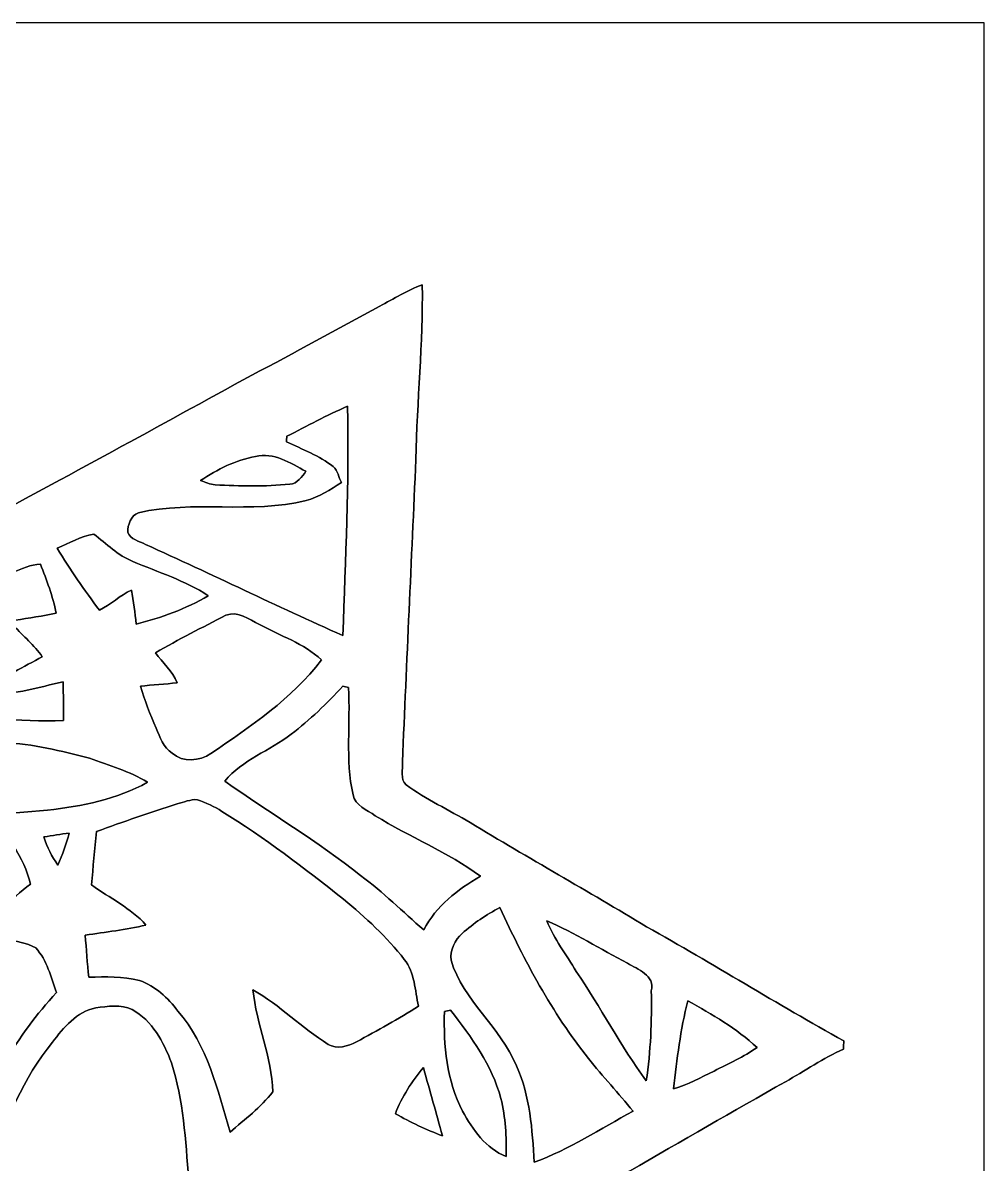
# Model space of a CAD drawing. Header units: centimetres. Extents: x -16.8 to 16.8, y -16.7 to 16.7.
# Drawn here: x 1.07 to 16.77, y -1.96 to 16.67 of the extents above; entities that cross this region are included whole.
import ezdxf

# ---------------------------------------------------------------- set-up
doc = ezdxf.new("R2010")
doc.units = ezdxf.units.CM
doc.header["$MEASUREMENT"] = 0
doc.layers.add('Layer 1', color=7, linetype='Continuous')

msp = doc.modelspace()

# ---------------------------------------------------------------- linework, layer by layer
at = {"layer": 'Layer 1', "color": 7}
for points, knots in [([(-16.77458, 16.66875), (-16.77458, 16.66875), (16.77458, 16.66875), (16.77458, 16.66875), (16.77458, 16.66875), (16.77458, 16.66875), (16.77458, -16.66875), (16.77458, -16.66875), (16.77458, -16.66875), (16.77458, -16.66875), (-16.77458, -16.66875), (-16.77458, -16.66875), (-16.77458, -16.66875), (-16.77458, -16.66875), (-16.77458, 16.66875), (-16.77458, 16.66875), (-16.77458, 16.66875), (-16.77458, 16.66875), (-16.77458, 16.66875), (-16.77458, 16.66875)], [0, 0, 0, 0, 0.16666667, 0.16666667, 0.16666667, 0.16666667, 0.33333333, 0.33333333, 0.33333333, 0.33333333, 0.5, 0.5, 0.5, 0.5, 0.66666667, 0.66666667, 0.66666667, 0.66666667, 1, 1, 1, 1]), ([(-5.80355, 12.84111), (-6.06354, 10.30358), (-6.23358, 7.75723), (-6.45971, 5.21653), (-6.45971, 5.21653), (-6.49781, 5.15938), (-6.5659, 5.13609), (-6.62517, 5.10893), (-6.62517, 5.10893), (-8.16151, 4.5085), (-9.67317, 3.8481), (-11.20316, 3.23286), (-11.20316, 3.23286), (-12.20999, 2.78518), (-13.22105, 2.34703), (-14.22929, 1.90183), (-14.22929, 1.90183), (-13.85394, 1.57409), (-13.4306, 1.30739), (-13.02879, 1.01388), (-13.02879, 1.01388), (-11.28818, -0.24836), (-9.53029, -1.48661), (-7.78193, -2.73897), (-7.78193, -2.73897), (-7.64399, -2.84621), (-7.50817, -2.95698), (-7.38399, -3.08116), (-7.38399, -3.08116), (-7.30709, -3.1817), (-7.35083, -3.3207), (-7.34977, -3.43923), (-7.34977, -3.43923), (-7.48312, -4.72652), (-7.60871, -6.01486), (-7.7283, -7.30391), (-7.7283, -7.30391), (-7.90011, -9.24877), (-8.11706, -11.18976), (-8.26453, -13.13674), (-8.26453, -13.13674), (-7.35612, -12.69859), (-6.50381, -12.15496), (-5.62293, -11.66495), (-5.62293, -11.66495), (-4.68101, -11.11179), (-3.72322, -10.58616), (-2.788, -10.02171), (-2.788, -10.02171), (-1.84538, -9.519), (-0.94262, -8.94644), (-0.0127, -8.42116), (-0.0127, -8.42116), (0.09419, -8.37424), (0.2219, -8.27052), (0.34431, -8.33367), (0.34431, -8.33367), (0.62971, -8.49947), (0.88406, -8.71185), (1.15464, -8.89988), (1.15464, -8.89988), (3.41312, -10.5096), (5.66808, -12.12462), (7.92762, -13.73293), (7.92762, -13.73293), (8.10472, -13.86699), (8.28746, -13.9954), (8.49136, -14.08712), (8.49136, -14.08712), (8.22607, -10.72938), (7.90751, -7.37482), (7.6387, -4.01743), (7.6387, -4.01743), (7.90293, -3.85092), (8.17033, -3.689), (8.44515, -3.54013), (8.44515, -3.54013), (10.1413, -2.56822), (11.82687, -1.57868), (13.52867, -0.61701), (13.52867, -0.61701), (13.84582, -0.43991), (14.14568, -0.22966), (14.47906, -0.0822), (14.47906, -0.0822), (14.47906, -0.03739), (14.47976, 0.0067), (14.48082, 0.0508), (14.48082, 0.0508), (13.39638, 0.65158), (12.34369, 1.30775), (11.26208, 1.91347), (11.26208, 1.91347), (10.3064, 2.48955), (9.33379, 3.03742), (8.37812, 3.61386), (8.37812, 3.61386), (8.03063, 3.82058), (7.66233, 3.9945), (7.3339, 4.23086), (7.3339, 4.23086), (7.23018, 4.32012), (7.28839, 4.49016), (7.27357, 4.60199), (7.27357, 4.60199), (7.34201, 6.24911), (7.42244, 7.89517), (7.49335, 9.54229), (7.49335, 9.54229), (7.51099, 10.49302), (7.614, 11.44164), (7.59777, 12.39308), (7.59777, 12.39308), (7.35295, 12.30383), (7.13281, 12.16272), (6.90245, 12.04348), (6.90245, 12.04348), (6.2043, 11.67306), (5.51956, 11.27725), (4.81506, 10.91953), (4.81506, 10.91953), (3.30059, 10.08521), (1.78364, 9.25689), (0.25859, 8.44232), (0.25859, 8.44232), (-1.36843, 9.58391), (-2.95134, 10.78653), (-4.5653, 11.94647), (-4.5653, 11.94647), (-4.97946, 12.24245), (-5.37245, 12.56947), (-5.80355, 12.84111)], [0, 0, 0, 0, 0.02941176, 0.02941176, 0.02941176, 0.02941176, 0.05882353, 0.05882353, 0.05882353, 0.05882353, 0.08823529, 0.08823529, 0.08823529, 0.08823529, 0.11764706, 0.11764706, 0.11764706, 0.11764706, 0.14705882, 0.14705882, 0.14705882, 0.14705882, 0.17647059, 0.17647059, 0.17647059, 0.17647059, 0.20588235, 0.20588235, 0.20588235, 0.20588235, 0.23529412, 0.23529412, 0.23529412, 0.23529412, 0.26470588, 0.26470588, 0.26470588, 0.26470588, 0.29411765, 0.29411765, 0.29411765, 0.29411765, 0.32352941, 0.32352941, 0.32352941, 0.32352941, 0.35294118, 0.35294118, 0.35294118, 0.35294118, 0.38235294, 0.38235294, 0.38235294, 0.38235294, 0.41176471, 0.41176471, 0.41176471, 0.41176471, 0.44117647, 0.44117647, 0.44117647, 0.44117647, 0.47058824, 0.47058824, 0.47058824, 0.47058824, 0.5, 0.5, 0.5, 0.5, 0.52941176, 0.52941176, 0.52941176, 0.52941176, 0.55882353, 0.55882353, 0.55882353, 0.55882353, 0.58823529, 0.58823529, 0.58823529, 0.58823529, 0.61764706, 0.61764706, 0.61764706, 0.61764706, 0.64705882, 0.64705882, 0.64705882, 0.64705882, 0.67647059, 0.67647059, 0.67647059, 0.67647059, 0.70588235, 0.70588235, 0.70588235, 0.70588235, 0.73529412, 0.73529412, 0.73529412, 0.73529412, 0.76470588, 0.76470588, 0.76470588, 0.76470588, 0.79411765, 0.79411765, 0.79411765, 0.79411765, 0.82352941, 0.82352941, 0.82352941, 0.82352941, 0.85294118, 0.85294118, 0.85294118, 0.85294118, 0.88235294, 0.88235294, 0.88235294, 0.88235294, 0.91176471, 0.91176471, 0.91176471, 0.91176471, 0.94117647, 0.94117647, 0.94117647, 0.94117647, 1, 1, 1, 1]), ([(5.38621, 9.92011), (5.71606, 10.08451), (6.03744, 10.26654), (6.37787, 10.40871), (6.37787, 10.40871), (6.40362, 9.16164), (6.34153, 7.91386), (6.30308, 6.6675), (6.30308, 6.6675), (5.2197, 7.14375), (4.15925, 7.67009), (3.07869, 8.15269), (3.07869, 8.15269), (2.97921, 8.20914), (2.83316, 8.23136), (2.788, 8.34919), (2.788, 8.34919), (2.78624, 8.47372), (2.8381, 8.62295), (2.96263, 8.67234), (2.96263, 8.67234), (3.86151, 8.88012), (4.80272, 8.6487), (5.70018, 8.87271), (5.70018, 8.87271), (5.91291, 8.92387), (6.09459, 9.05369), (6.27944, 9.16411), (6.27944, 9.16411), (6.22582, 9.24525), (6.22441, 9.3599), (6.14468, 9.42375), (6.14468, 9.42375), (5.91573, 9.60367), (5.64127, 9.70774), (5.38021, 9.82909), (5.38021, 9.82909), (5.38162, 9.85202), (5.3848, 9.89753), (5.38621, 9.92011)], [0, 0, 0, 0, 0.09090909, 0.09090909, 0.09090909, 0.09090909, 0.18181818, 0.18181818, 0.18181818, 0.18181818, 0.27272727, 0.27272727, 0.27272727, 0.27272727, 0.36363636, 0.36363636, 0.36363636, 0.36363636, 0.45454545, 0.45454545, 0.45454545, 0.45454545, 0.54545455, 0.54545455, 0.54545455, 0.54545455, 0.63636364, 0.63636364, 0.63636364, 0.63636364, 0.72727273, 0.72727273, 0.72727273, 0.72727273, 0.81818182, 0.81818182, 0.81818182, 0.81818182, 1, 1, 1, 1]), ([(4.87292, 9.58956), (5.17031, 9.66682), (5.44442, 9.4809), (5.69771, 9.34861), (5.69771, 9.34861), (5.62998, 9.25971), (5.56013, 9.14753), (5.43701, 9.13694), (5.43701, 9.13694), (5.03096, 9.09849), (4.62174, 9.10519), (4.21534, 9.12777), (4.21534, 9.12777), (4.13173, 9.13447), (4.05447, 9.1694), (3.97792, 9.20044), (3.97792, 9.20044), (4.25203, 9.37648), (4.54766, 9.53452), (4.87292, 9.58956)], [0, 0, 0, 0, 0.16666667, 0.16666667, 0.16666667, 0.16666667, 0.33333333, 0.33333333, 0.33333333, 0.33333333, 0.5, 0.5, 0.5, 0.5, 0.66666667, 0.66666667, 0.66666667, 0.66666667, 1, 1, 1, 1]), ([(1.63548, 8.09378), (1.83339, 8.17104), (2.02036, 8.28922), (2.23308, 8.32097), (2.23308, 8.32097), (2.44193, 8.16927), (2.62572, 7.97207), (2.87161, 7.87788), (2.87161, 7.87788), (3.28507, 7.69761), (3.72357, 7.56885), (4.10245, 7.31626), (4.10245, 7.31626), (3.73803, 7.10001), (3.33375, 6.96031), (2.92559, 6.8513), (2.92559, 6.8513), (2.90654, 7.03862), (2.88043, 7.22489), (2.85009, 7.4101), (2.85009, 7.4101), (2.66206, 7.3212), (2.50966, 7.17479), (2.32551, 7.07919), (2.32551, 7.07919), (2.08245, 7.40869), (1.84714, 7.74347), (1.63548, 8.09378)], [0, 0, 0, 0, 0.125, 0.125, 0.125, 0.125, 0.25, 0.25, 0.25, 0.25, 0.375, 0.375, 0.375, 0.375, 0.5, 0.5, 0.5, 0.5, 0.625, 0.625, 0.625, 0.625, 0.75, 0.75, 0.75, 0.75, 1, 1, 1, 1]), ([(-0.11324, 7.90787), (0.07514, 7.8292), (0.24306, 7.70572), (0.43709, 7.6394), (0.43709, 7.6394), (0.76412, 7.55297), (1.04211, 7.81685), (1.36278, 7.83484), (1.36278, 7.83484), (1.46156, 7.57167), (1.56492, 7.30779), (1.62137, 7.03121), (1.62137, 7.03121), (1.40018, 6.98571), (1.17581, 6.95748), (0.95391, 6.91621), (0.95391, 6.91621), (0.94686, 6.89328), (0.93345, 6.84742), (0.92675, 6.82449), (0.92675, 6.82449), (1.08444, 6.66009), (1.25659, 6.50628), (1.39206, 6.32107), (1.39206, 6.32107), (1.09679, 6.1535), (0.75177, 6.02086), (0.55104, 5.73229), (0.55104, 5.73229), (0.95462, 5.69101), (1.34161, 5.82965), (1.73214, 5.90938), (1.73214, 5.90938), (1.73673, 5.70089), (1.73884, 5.49169), (1.73884, 5.28285), (1.73884, 5.28285), (1.01459, 5.23875), (0.29245, 5.38515), (-0.43074, 5.29837), (-0.43074, 5.29837), (-0.82233, 5.22746), (-1.21214, 5.08952), (-1.53141, 4.84576), (-1.53141, 4.84576), (-1.66758, 4.74063), (-1.67181, 4.54801), (-1.67181, 4.39244), (-1.67181, 4.39244), (-1.65241, 4.14867), (-1.54728, 3.92077), (-1.51236, 3.67947), (-1.51236, 3.67947), (-1.49578, 3.60715), (-1.5434, 3.54506), (-1.58821, 3.49426), (-1.58821, 3.49426), (-1.99355, 3.07975), (-2.44828, 2.71498), (-2.93688, 2.40242), (-2.93688, 2.40242), (-3.26108, 3.00426), (-3.55283, 3.62373), (-3.8421, 4.24251), (-3.8421, 4.24251), (-3.86574, 4.24533), (-3.91301, 4.25097), (-3.93665, 4.25415), (-3.93665, 4.25415), (-4.14831, 3.57223), (-4.28625, 2.86632), (-4.55507, 2.2031), (-4.55507, 2.2031), (-4.93854, 2.37419), (-5.32659, 2.53718), (-5.69419, 2.74073), (-5.69419, 2.74073), (-5.88363, 2.85115), (-6.05896, 3.02048), (-6.09953, 3.2445), (-6.09953, 3.2445), (-6.19054, 3.45052), (-6.01169, 3.6068), (-5.90656, 3.7532), (-5.90656, 3.7532), (-5.55519, 4.18677), (-5.20241, 4.62562), (-4.76673, 4.97875), (-4.76673, 4.97875), (-4.44535, 5.24369), (-4.00544, 5.2451), (-3.62197, 5.35834), (-3.62197, 5.35834), (-3.07305, 5.47582), (-2.58798, 5.76121), (-2.09479, 6.0138), (-2.09479, 6.0138), (-1.57021, 6.30767), (-1.06892, 6.64492), (-0.59972, 7.02028), (-0.59972, 7.02028), (-0.32844, 7.24641), (-0.21872, 7.58578), (-0.11324, 7.90787)], [0, 0, 0, 0, 0.03703704, 0.03703704, 0.03703704, 0.03703704, 0.07407407, 0.07407407, 0.07407407, 0.07407407, 0.11111111, 0.11111111, 0.11111111, 0.11111111, 0.14814815, 0.14814815, 0.14814815, 0.14814815, 0.18518519, 0.18518519, 0.18518519, 0.18518519, 0.22222222, 0.22222222, 0.22222222, 0.22222222, 0.25925926, 0.25925926, 0.25925926, 0.25925926, 0.2962963, 0.2962963, 0.2962963, 0.2962963, 0.33333333, 0.33333333, 0.33333333, 0.33333333, 0.37037037, 0.37037037, 0.37037037, 0.37037037, 0.40740741, 0.40740741, 0.40740741, 0.40740741, 0.44444444, 0.44444444, 0.44444444, 0.44444444, 0.48148148, 0.48148148, 0.48148148, 0.48148148, 0.51851852, 0.51851852, 0.51851852, 0.51851852, 0.55555556, 0.55555556, 0.55555556, 0.55555556, 0.59259259, 0.59259259, 0.59259259, 0.59259259, 0.62962963, 0.62962963, 0.62962963, 0.62962963, 0.66666667, 0.66666667, 0.66666667, 0.66666667, 0.7037037, 0.7037037, 0.7037037, 0.7037037, 0.74074074, 0.74074074, 0.74074074, 0.74074074, 0.77777778, 0.77777778, 0.77777778, 0.77777778, 0.81481481, 0.81481481, 0.81481481, 0.81481481, 0.85185185, 0.85185185, 0.85185185, 0.85185185, 0.88888889, 0.88888889, 0.88888889, 0.88888889, 0.92592593, 0.92592593, 0.92592593, 0.92592593, 1, 1, 1, 1]), ([(4.39032, 6.99805), (4.59246, 7.07813), (4.76603, 6.92644), (4.93924, 6.84847), (4.93924, 6.84847), (5.27791, 6.65974), (5.66561, 6.54121), (5.9503, 6.26816), (5.9503, 6.26816), (5.46523, 5.63492), (4.79848, 5.18266), (4.14514, 4.74204), (4.14514, 4.74204), (3.95993, 4.6161), (3.68829, 4.58929), (3.5119, 4.74663), (3.5119, 4.74663), (3.36691, 4.83764), (3.31999, 5.01015), (3.24944, 5.15585), (3.24944, 5.15585), (3.15595, 5.38127), (3.06352, 5.6074), (2.99473, 5.84165), (2.99473, 5.84165), (3.1944, 5.86105), (3.39584, 5.87269), (3.59586, 5.89668), (3.59586, 5.89668), (3.51402, 6.08506), (3.3595, 6.22441), (3.23991, 6.38739), (3.23991, 6.38739), (3.61774, 6.60082), (4.00403, 6.80014), (4.39032, 6.99805)], [0, 0, 0, 0, 0.1, 0.1, 0.1, 0.1, 0.2, 0.2, 0.2, 0.2, 0.3, 0.3, 0.3, 0.3, 0.4, 0.4, 0.4, 0.4, 0.5, 0.5, 0.5, 0.5, 0.6, 0.6, 0.6, 0.6, 0.7, 0.7, 0.7, 0.7, 0.8, 0.8, 0.8, 0.8, 1, 1, 1, 1]), ([(5.45818, 5.05531), (5.76192, 5.29061), (6.04167, 5.55696), (6.30096, 5.84059), (6.30096, 5.84059), (6.32354, 5.836), (6.36905, 5.82648), (6.39163, 5.82154), (6.39163, 5.82154), (6.42973, 5.2391), (6.33659, 4.64361), (6.46747, 4.06964), (6.46747, 4.06964), (6.50487, 3.89043), (6.69572, 3.81811), (6.83084, 3.72674), (6.83084, 3.72674), (7.39105, 3.37714), (8.01582, 3.13408), (8.54639, 2.7372), (8.54639, 2.7372), (8.17386, 2.52413), (7.82391, 2.25249), (7.62388, 1.86337), (7.62388, 1.86337), (7.27781, 2.15583), (6.95925, 2.48109), (6.59165, 2.74779), (6.59165, 2.74779), (5.88645, 3.31047), (5.10893, 3.77049), (4.37374, 4.29048), (4.37374, 4.29048), (4.66196, 4.63973), (5.10505, 4.78755), (5.45818, 5.05531)], [0, 0, 0, 0, 0.1, 0.1, 0.1, 0.1, 0.2, 0.2, 0.2, 0.2, 0.3, 0.3, 0.3, 0.3, 0.4, 0.4, 0.4, 0.4, 0.5, 0.5, 0.5, 0.5, 0.6, 0.6, 0.6, 0.6, 0.7, 0.7, 0.7, 0.7, 0.8, 0.8, 0.8, 0.8, 1, 1, 1, 1]), ([(-1.00471, 4.53143), (-0.47166, 4.82706), (0.15275, 4.93466), (0.75741, 4.9149), (0.75741, 4.9149), (1.23649, 4.9082), (1.70215, 4.78049), (2.16359, 4.66372), (2.16359, 4.66372), (2.48532, 4.55083), (2.81799, 4.45064), (3.1115, 4.27179), (3.1115, 4.27179), (2.61126, 3.99521), (2.0387, 3.87914), (1.47567, 3.81564), (1.47567, 3.81564), (0.79446, 3.75567), (0.09913, 3.70417), (-0.57679, 3.83928), (-0.57679, 3.83928), (-0.82056, 3.90278), (-1.04316, 4.02837), (-1.26189, 4.14937), (-1.26189, 4.14937), (-1.20897, 4.29119), (-1.16099, 4.46723), (-1.00471, 4.53143)], [0, 0, 0, 0, 0.125, 0.125, 0.125, 0.125, 0.25, 0.25, 0.25, 0.25, 0.375, 0.375, 0.375, 0.375, 0.5, 0.5, 0.5, 0.5, 0.625, 0.625, 0.625, 0.625, 0.75, 0.75, 0.75, 0.75, 1, 1, 1, 1]), ([(3.59481, 3.92077), (3.7024, 3.94264), (3.81212, 3.99874), (3.92536, 3.98674), (3.92536, 3.98674), (4.06647, 3.94123), (4.20017, 3.8735), (4.32717, 3.79695), (4.32717, 3.79695), (5.0225, 3.36691), (5.67267, 2.86985), (6.31261, 2.36255), (6.31261, 2.36255), (6.67138, 2.06551), (7.01887, 1.74872), (7.30497, 1.37936), (7.30497, 1.37936), (7.48101, 1.16699), (7.47289, 0.87348), (7.53816, 0.61807), (7.53816, 0.61807), (7.20937, 0.40711), (6.86506, 0.2219), (6.52357, 0.03316), (6.52357, 0.03316), (6.38492, -0.03528), (6.2043, -0.09313), (6.06284, -0.006), (6.06284, -0.006), (5.63139, 0.2607), (5.27262, 0.63183), (4.8327, 0.88583), (4.8327, 0.88583), (4.88809, 0.32103), (5.14703, -0.21449), (5.15479, -0.7814), (5.15479, -0.7814), (4.96217, -1.0354), (4.69971, -1.23014), (4.45946, -1.43828), (4.45946, -1.43828), (4.25944, -0.75142), (4.08693, -0.01764), (3.6068, 0.53799), (3.6068, 0.53799), (3.44523, 0.75389), (3.23638, 0.94544), (2.9785, 1.03646), (2.9785, 1.03646), (2.70757, 1.10067), (2.42711, 1.10102), (2.15053, 1.08867), (2.15053, 1.08867), (2.12866, 1.31763), (2.10961, 1.54764), (2.09444, 1.77694), (2.09444, 1.77694), (2.42499, 1.82668), (2.75908, 1.86267), (3.08469, 1.94134), (3.08469, 1.94134), (2.83986, 2.21933), (2.49414, 2.3809), (2.19851, 2.59644), (2.19851, 2.59644), (2.21968, 2.88784), (2.24966, 3.17817), (2.28, 3.46851), (2.28, 3.46851), (2.71533, 3.62761), (3.15313, 3.77966), (3.59481, 3.92077)], [0, 0, 0, 0, 0.05263158, 0.05263158, 0.05263158, 0.05263158, 0.10526316, 0.10526316, 0.10526316, 0.10526316, 0.15789474, 0.15789474, 0.15789474, 0.15789474, 0.21052632, 0.21052632, 0.21052632, 0.21052632, 0.26315789, 0.26315789, 0.26315789, 0.26315789, 0.31578947, 0.31578947, 0.31578947, 0.31578947, 0.36842105, 0.36842105, 0.36842105, 0.36842105, 0.42105263, 0.42105263, 0.42105263, 0.42105263, 0.47368421, 0.47368421, 0.47368421, 0.47368421, 0.52631579, 0.52631579, 0.52631579, 0.52631579, 0.57894737, 0.57894737, 0.57894737, 0.57894737, 0.63157895, 0.63157895, 0.63157895, 0.63157895, 0.68421053, 0.68421053, 0.68421053, 0.68421053, 0.73684211, 0.73684211, 0.73684211, 0.73684211, 0.78947368, 0.78947368, 0.78947368, 0.78947368, 0.84210526, 0.84210526, 0.84210526, 0.84210526, 0.89473684, 0.89473684, 0.89473684, 0.89473684, 1, 1, 1, 1]), ([(-1.03293, 3.40466), (-0.45226, 3.3976), (0.13229, 3.40113), (0.70838, 3.31752), (0.70838, 3.31752), (0.78599, 3.30341), (0.87771, 3.29142), (0.92604, 3.22086), (0.92604, 3.22086), (1.04951, 3.03495), (1.14653, 2.82928), (1.19839, 2.61126), (1.19839, 2.61126), (0.88265, 2.35797), (0.57961, 2.08774), (0.3048, 1.78999), (0.3048, 1.78999), (0.62195, 1.67534), (0.98531, 1.74025), (1.28446, 1.56739), (1.28446, 1.56739), (1.47355, 1.37125), (1.53035, 1.08726), (1.62701, 0.83926), (1.62701, 0.83926), (0.96979, 0.1397), (0.49495, -0.71367), (0.16581, -1.61078), (0.16581, -1.61078), (0.13123, -1.68134), (0.10266, -1.78223), (0.01199, -1.79458), (0.01199, -1.79458), (-0.39476, -1.76142), (-0.83961, -1.68804), (-1.14618, -1.39347), (-1.14618, -1.39347), (-1.53494, -1.02341), (-1.89759, -0.62442), (-2.21827, -0.19403), (-2.21827, -0.19403), (-1.79141, 0.23072), (-1.37619, 0.6664), (-0.94827, 1.08938), (-0.94827, 1.08938), (-0.86536, 1.17122), (-0.78916, 1.25942), (-0.72496, 1.35608), (-0.72496, 1.35608), (-1.14582, 1.45274), (-1.5808, 1.46297), (-2.00237, 1.5561), (-2.00237, 1.5561), (-1.76248, 2.21192), (-1.34514, 2.78342), (-1.03293, 3.40466)], [0, 0, 0, 0, 0.06666667, 0.06666667, 0.06666667, 0.06666667, 0.13333333, 0.13333333, 0.13333333, 0.13333333, 0.2, 0.2, 0.2, 0.2, 0.26666667, 0.26666667, 0.26666667, 0.26666667, 0.33333333, 0.33333333, 0.33333333, 0.33333333, 0.4, 0.4, 0.4, 0.4, 0.46666667, 0.46666667, 0.46666667, 0.46666667, 0.53333333, 0.53333333, 0.53333333, 0.53333333, 0.6, 0.6, 0.6, 0.6, 0.66666667, 0.66666667, 0.66666667, 0.66666667, 0.73333333, 0.73333333, 0.73333333, 0.73333333, 0.8, 0.8, 0.8, 0.8, 0.86666667, 0.86666667, 0.86666667, 0.86666667, 1, 1, 1, 1]), ([(1.41781, 3.37891), (1.55504, 3.40184), (1.69404, 3.42441), (1.83233, 3.44382), (1.83233, 3.44382), (1.7847, 3.26425), (1.72014, 3.08998), (1.64818, 2.91888), (1.64818, 2.91888), (1.54728, 3.05894), (1.47002, 3.21486), (1.41781, 3.37891)], [0, 0, 0, 0, 0.25, 0.25, 0.25, 0.25, 0.5, 0.5, 0.5, 0.5, 1, 1, 1, 1]), ([(8.24936, 1.80446), (8.43739, 1.9685), (8.64341, 2.11349), (8.86636, 2.22603), (8.86636, 2.22603), (9.26324, 1.35925), (9.71621, 0.51223), (10.31205, -0.23601), (10.31205, -0.23601), (10.54453, -0.53164), (10.80417, -0.80469), (11.03947, -1.09784), (11.03947, -1.09784), (10.50854, -1.38677), (9.99525, -1.71979), (9.42693, -1.93181), (9.42693, -1.93181), (9.39271, -1.39912), (9.36202, -0.85161), (9.13518, -0.35878), (9.13518, -0.35878), (8.87871, 0.27869), (8.26841, 0.70132), (8.06838, 1.36631), (8.06838, 1.36631), (8.04898, 1.52718), (8.12624, 1.69933), (8.24936, 1.80446)], [0, 0, 0, 0, 0.125, 0.125, 0.125, 0.125, 0.25, 0.25, 0.25, 0.25, 0.375, 0.375, 0.375, 0.375, 0.5, 0.5, 0.5, 0.5, 0.625, 0.625, 0.625, 0.625, 0.75, 0.75, 0.75, 0.75, 1, 1, 1, 1]), ([(9.63224, 2.00907), (10.08768, 1.81116), (10.51031, 1.54764), (10.95057, 1.31939), (10.95057, 1.31939), (11.11285, 1.21391), (11.40319, 1.12677), (11.33863, 0.86501), (11.33863, 0.86501), (11.34533, 0.37536), (11.33157, -0.11818), (11.25502, -0.6029), (11.25502, -0.6029), (10.84086, -0.02893), (10.50713, 0.59866), (10.11202, 1.18569), (10.11202, 1.18569), (9.94692, 1.45662), (9.75325, 1.71415), (9.63224, 2.00907)], [0, 0, 0, 0, 0.16666667, 0.16666667, 0.16666667, 0.16666667, 0.33333333, 0.33333333, 0.33333333, 0.33333333, 0.5, 0.5, 0.5, 0.5, 0.66666667, 0.66666667, 0.66666667, 0.66666667, 1, 1, 1, 1]), ([(2.26519, 0.58914), (2.45957, 0.61419), (2.67547, 0.65264), (2.86032, 0.56374), (2.86032, 0.56374), (3.18841, 0.37994), (3.37361, 0.03457), (3.50202, -0.30551), (3.50202, -0.30551), (3.70029, -0.91899), (3.73204, -1.56774), (3.78284, -2.20592), (3.78284, -2.20592), (3.8421, -3.15666), (3.69076, -4.10492), (3.47416, -5.02779), (3.47416, -5.02779), (3.36338, -5.43243), (2.94499, -5.61834), (2.62714, -5.83671), (2.62714, -5.83671), (2.12196, -6.20324), (1.62137, -6.59941), (1.26012, -7.11553), (1.26012, -7.11553), (1.17087, -7.22983), (1.10137, -7.36141), (0.99836, -7.46513), (0.99836, -7.46513), (0.73378, -7.37094), (0.55457, -7.12223), (0.33302, -6.95501), (0.33302, -6.95501), (-0.05115, -7.16703), (-0.4318, -7.38646), (-0.8255, -7.58049), (-0.8255, -7.58049), (-1.02764, -7.02451), (-1.19698, -6.45795), (-1.40758, -5.90515), (-1.40758, -5.90515), (-1.21356, -5.78309), (-1.00718, -5.68219), (-0.80186, -5.58059), (-0.80186, -5.58059), (-0.73448, -5.55272), (-0.64946, -5.50298), (-0.58208, -5.55766), (-0.58208, -5.55766), (-0.3235, -5.73546), (-0.0829, -6.00569), (0.26035, -5.97394), (0.26035, -5.97394), (0.40111, -5.93513), (0.50483, -5.81978), (0.6156, -5.73123), (0.6156, -5.73123), (1.12324, -5.16961), (1.3148, -4.39208), (1.31763, -3.6509), (1.31763, -3.6509), (1.32539, -3.36338), (1.2259, -3.08116), (1.07985, -2.83704), (1.07985, -2.83704), (0.93239, -2.59115), (0.71649, -2.39571), (0.55774, -2.15865), (0.55774, -2.15865), (0.51012, -2.1022), (0.52634, -2.02812), (0.54822, -1.96497), (0.54822, -1.96497), (0.79128, -1.25977), (1.08267, -0.55457), (1.55893, 0.02822), (1.55893, 0.02822), (1.74096, 0.2667), (1.95404, 0.5274), (2.26519, 0.58914)], [0, 0, 0, 0, 0.04761905, 0.04761905, 0.04761905, 0.04761905, 0.0952381, 0.0952381, 0.0952381, 0.0952381, 0.14285714, 0.14285714, 0.14285714, 0.14285714, 0.19047619, 0.19047619, 0.19047619, 0.19047619, 0.23809524, 0.23809524, 0.23809524, 0.23809524, 0.28571429, 0.28571429, 0.28571429, 0.28571429, 0.33333333, 0.33333333, 0.33333333, 0.33333333, 0.38095238, 0.38095238, 0.38095238, 0.38095238, 0.42857143, 0.42857143, 0.42857143, 0.42857143, 0.47619048, 0.47619048, 0.47619048, 0.47619048, 0.52380952, 0.52380952, 0.52380952, 0.52380952, 0.57142857, 0.57142857, 0.57142857, 0.57142857, 0.61904762, 0.61904762, 0.61904762, 0.61904762, 0.66666667, 0.66666667, 0.66666667, 0.66666667, 0.71428571, 0.71428571, 0.71428571, 0.71428571, 0.76190476, 0.76190476, 0.76190476, 0.76190476, 0.80952381, 0.80952381, 0.80952381, 0.80952381, 0.85714286, 0.85714286, 0.85714286, 0.85714286, 0.9047619, 0.9047619, 0.9047619, 0.9047619, 1, 1, 1, 1]), ([(11.93271, 0.7052), (12.33099, 0.48507), (12.72928, 0.25188), (13.06583, -0.05786), (13.06583, -0.05786), (12.8464, -0.2099), (12.60157, -0.31962), (12.36557, -0.44203), (12.36557, -0.44203), (12.14826, -0.54681), (11.93588, -0.66781), (11.70199, -0.73201), (11.70199, -0.73201), (11.75209, -0.24977), (11.81841, 0.23354), (11.93271, 0.7052)], [0, 0, 0, 0, 0.2, 0.2, 0.2, 0.2, 0.4, 0.4, 0.4, 0.4, 0.6, 0.6, 0.6, 0.6, 1, 1, 1, 1]), ([(7.95867, 0.52811), (7.98371, 0.53375), (8.03381, 0.54504), (8.05886, 0.55069), (8.05886, 0.55069), (8.40176, 0.11677), (8.73584, -0.34608), (8.88118, -0.88829), (8.88118, -0.88829), (8.95703, -1.19839), (8.9789, -1.51871), (8.96691, -1.83727), (8.96691, -1.83727), (8.63671, -1.70568), (8.41939, -1.39735), (8.255, -1.09608), (8.255, -1.09608), (7.99818, -0.59725), (7.94385, -0.02434), (7.95867, 0.52811)], [0, 0, 0, 0, 0.16666667, 0.16666667, 0.16666667, 0.16666667, 0.33333333, 0.33333333, 0.33333333, 0.33333333, 0.5, 0.5, 0.5, 0.5, 0.66666667, 0.66666667, 0.66666667, 0.66666667, 1, 1, 1, 1]), ([(7.15892, -1.13877), (7.26122, -0.86043), (7.43021, -0.61172), (7.61718, -0.38418), (7.61718, -0.38418), (7.71807, -0.75706), (7.82779, -1.12748), (7.92762, -1.50072), (7.92762, -1.50072), (7.66269, -1.39912), (7.40622, -1.27741), (7.15892, -1.13877)], [0, 0, 0, 0, 0.25, 0.25, 0.25, 0.25, 0.5, 0.5, 0.5, 0.5, 1, 1, 1, 1])]:
    msp.add_open_spline(points, degree=3, knots=knots, dxfattribs=at)
at = {"layer": 'Layer 1', "color": 8}
for points, knots in [([(-5.80355, 12.84111), (-5.37245, 12.56947), (-4.97946, 12.24245), (-4.5653, 11.94647), (-4.5653, 11.94647), (-2.95134, 10.78653), (-1.36843, 9.58391), (0.25859, 8.44232), (0.25859, 8.44232), (1.78364, 9.25689), (3.30059, 10.08521), (4.81506, 10.91953), (4.81506, 10.91953), (5.51956, 11.27725), (6.2043, 11.67306), (6.90245, 12.04348), (6.90245, 12.04348), (7.13281, 12.16272), (7.35295, 12.30383), (7.59777, 12.39308), (7.59777, 12.39308), (7.614, 11.44164), (7.51099, 10.49302), (7.49335, 9.54229), (7.49335, 9.54229), (7.42244, 7.89517), (7.34201, 6.24911), (7.27357, 4.60199), (7.27357, 4.60199), (7.28839, 4.49016), (7.23018, 4.32012), (7.3339, 4.23086), (7.3339, 4.23086), (7.66233, 3.9945), (8.03063, 3.82058), (8.37812, 3.61386), (8.37812, 3.61386), (9.33379, 3.03742), (10.3064, 2.48955), (11.26208, 1.91347), (11.26208, 1.91347), (12.34369, 1.30775), (13.39638, 0.65158), (14.48082, 0.0508), (14.48082, 0.0508), (14.47976, 0.0067), (14.47906, -0.03739), (14.47906, -0.0822), (14.47906, -0.0822), (14.14568, -0.22966), (13.84582, -0.43991), (13.52867, -0.61701), (13.52867, -0.61701), (11.82687, -1.57868), (10.1413, -2.56822), (8.44515, -3.54013), (8.44515, -3.54013), (8.17033, -3.689), (7.90293, -3.85092), (7.6387, -4.01743), (7.6387, -4.01743), (7.90751, -7.37482), (8.22607, -10.72938), (8.49136, -14.08712), (8.49136, -14.08712), (8.28746, -13.9954), (8.10472, -13.86699), (7.92762, -13.73293), (7.92762, -13.73293), (5.66808, -12.12462), (3.41312, -10.5096), (1.15464, -8.89988), (1.15464, -8.89988), (0.88406, -8.71185), (0.62971, -8.49947), (0.34431, -8.33367), (0.34431, -8.33367), (0.2219, -8.27052), (0.09419, -8.37424), (-0.0127, -8.42116), (-0.0127, -8.42116), (-0.94262, -8.94644), (-1.84538, -9.519), (-2.788, -10.02171), (-2.788, -10.02171), (-3.72322, -10.58616), (-4.68101, -11.11179), (-5.62293, -11.66495), (-5.62293, -11.66495), (-6.50381, -12.15496), (-7.35612, -12.69859), (-8.26453, -13.13674), (-8.26453, -13.13674), (-8.11706, -11.18976), (-7.90011, -9.24877), (-7.7283, -7.30391), (-7.7283, -7.30391), (-7.60871, -6.01486), (-7.48312, -4.72652), (-7.34977, -3.43923), (-7.34977, -3.43923), (-7.35083, -3.3207), (-7.30709, -3.1817), (-7.38399, -3.08116), (-7.38399, -3.08116), (-7.50817, -2.95698), (-7.64399, -2.84621), (-7.78193, -2.73897), (-7.78193, -2.73897), (-9.53029, -1.48661), (-11.28818, -0.24836), (-13.02879, 1.01388), (-13.02879, 1.01388), (-13.4306, 1.30739), (-13.85394, 1.57409), (-14.22929, 1.90183), (-14.22929, 1.90183), (-13.22105, 2.34703), (-12.20999, 2.78518), (-11.20316, 3.23286), (-11.20316, 3.23286), (-9.67317, 3.8481), (-8.16151, 4.5085), (-6.62517, 5.10893), (-6.62517, 5.10893), (-6.5659, 5.13609), (-6.49781, 5.15938), (-6.45971, 5.21653), (-6.45971, 5.21653), (-6.23358, 7.75723), (-6.06354, 10.30358), (-5.80355, 12.84111), (-5.80355, 12.84111), (-5.80355, 12.84111), (-5.80355, 12.84111), (-5.80355, 12.84111)], [0, 0, 0, 0, 0.02857143, 0.02857143, 0.02857143, 0.02857143, 0.05714286, 0.05714286, 0.05714286, 0.05714286, 0.08571429, 0.08571429, 0.08571429, 0.08571429, 0.11428571, 0.11428571, 0.11428571, 0.11428571, 0.14285714, 0.14285714, 0.14285714, 0.14285714, 0.17142857, 0.17142857, 0.17142857, 0.17142857, 0.2, 0.2, 0.2, 0.2, 0.22857143, 0.22857143, 0.22857143, 0.22857143, 0.25714286, 0.25714286, 0.25714286, 0.25714286, 0.28571429, 0.28571429, 0.28571429, 0.28571429, 0.31428571, 0.31428571, 0.31428571, 0.31428571, 0.34285714, 0.34285714, 0.34285714, 0.34285714, 0.37142857, 0.37142857, 0.37142857, 0.37142857, 0.4, 0.4, 0.4, 0.4, 0.42857143, 0.42857143, 0.42857143, 0.42857143, 0.45714286, 0.45714286, 0.45714286, 0.45714286, 0.48571429, 0.48571429, 0.48571429, 0.48571429, 0.51428571, 0.51428571, 0.51428571, 0.51428571, 0.54285714, 0.54285714, 0.54285714, 0.54285714, 0.57142857, 0.57142857, 0.57142857, 0.57142857, 0.6, 0.6, 0.6, 0.6, 0.62857143, 0.62857143, 0.62857143, 0.62857143, 0.65714286, 0.65714286, 0.65714286, 0.65714286, 0.68571429, 0.68571429, 0.68571429, 0.68571429, 0.71428571, 0.71428571, 0.71428571, 0.71428571, 0.74285714, 0.74285714, 0.74285714, 0.74285714, 0.77142857, 0.77142857, 0.77142857, 0.77142857, 0.8, 0.8, 0.8, 0.8, 0.82857143, 0.82857143, 0.82857143, 0.82857143, 0.85714286, 0.85714286, 0.85714286, 0.85714286, 0.88571429, 0.88571429, 0.88571429, 0.88571429, 0.91428571, 0.91428571, 0.91428571, 0.91428571, 0.94285714, 0.94285714, 0.94285714, 0.94285714, 1, 1, 1, 1]), ([(5.38621, 9.92011), (5.3848, 9.89753), (5.38162, 9.85202), (5.38021, 9.82909), (5.38021, 9.82909), (5.64127, 9.70774), (5.91573, 9.60367), (6.14468, 9.42375), (6.14468, 9.42375), (6.22441, 9.3599), (6.22582, 9.24525), (6.27944, 9.16411), (6.27944, 9.16411), (6.09459, 9.05369), (5.91291, 8.92387), (5.70018, 8.87271), (5.70018, 8.87271), (4.80272, 8.6487), (3.86151, 8.88012), (2.96263, 8.67234), (2.96263, 8.67234), (2.8381, 8.62295), (2.78624, 8.47372), (2.788, 8.34919), (2.788, 8.34919), (2.83316, 8.23136), (2.97921, 8.20914), (3.07869, 8.15269), (3.07869, 8.15269), (4.15925, 7.67009), (5.2197, 7.14375), (6.30308, 6.6675), (6.30308, 6.6675), (6.34153, 7.91386), (6.40362, 9.16164), (6.37787, 10.40871), (6.37787, 10.40871), (6.03744, 10.26654), (5.71606, 10.08451), (5.38621, 9.92011), (5.38621, 9.92011), (5.38621, 9.92011), (5.38621, 9.92011), (5.38621, 9.92011)], [0, 0, 0, 0, 0.08333333, 0.08333333, 0.08333333, 0.08333333, 0.16666667, 0.16666667, 0.16666667, 0.16666667, 0.25, 0.25, 0.25, 0.25, 0.33333333, 0.33333333, 0.33333333, 0.33333333, 0.41666667, 0.41666667, 0.41666667, 0.41666667, 0.5, 0.5, 0.5, 0.5, 0.58333333, 0.58333333, 0.58333333, 0.58333333, 0.66666667, 0.66666667, 0.66666667, 0.66666667, 0.75, 0.75, 0.75, 0.75, 0.83333333, 0.83333333, 0.83333333, 0.83333333, 1, 1, 1, 1]), ([(4.87292, 9.58956), (4.54766, 9.53452), (4.25203, 9.37648), (3.97792, 9.20044), (3.97792, 9.20044), (4.05447, 9.1694), (4.13173, 9.13447), (4.21534, 9.12777), (4.21534, 9.12777), (4.62174, 9.10519), (5.03096, 9.09849), (5.43701, 9.13694), (5.43701, 9.13694), (5.56013, 9.14753), (5.62998, 9.25971), (5.69771, 9.34861), (5.69771, 9.34861), (5.44442, 9.4809), (5.17031, 9.66682), (4.87292, 9.58956), (4.87292, 9.58956), (4.87292, 9.58956), (4.87292, 9.58956), (4.87292, 9.58956)], [0, 0, 0, 0, 0.14285714, 0.14285714, 0.14285714, 0.14285714, 0.28571429, 0.28571429, 0.28571429, 0.28571429, 0.42857143, 0.42857143, 0.42857143, 0.42857143, 0.57142857, 0.57142857, 0.57142857, 0.57142857, 0.71428571, 0.71428571, 0.71428571, 0.71428571, 1, 1, 1, 1]), ([(1.63548, 8.09378), (1.84714, 7.74347), (2.08245, 7.40869), (2.32551, 7.07919), (2.32551, 7.07919), (2.50966, 7.17479), (2.66206, 7.3212), (2.85009, 7.4101), (2.85009, 7.4101), (2.88043, 7.22489), (2.90654, 7.03862), (2.92559, 6.8513), (2.92559, 6.8513), (3.33375, 6.96031), (3.73803, 7.10001), (4.10245, 7.31626), (4.10245, 7.31626), (3.72357, 7.56885), (3.28507, 7.69761), (2.87161, 7.87788), (2.87161, 7.87788), (2.62572, 7.97207), (2.44193, 8.16927), (2.23308, 8.32097), (2.23308, 8.32097), (2.02036, 8.28922), (1.83339, 8.17104), (1.63548, 8.09378), (1.63548, 8.09378), (1.63548, 8.09378), (1.63548, 8.09378), (1.63548, 8.09378)], [0, 0, 0, 0, 0.11111111, 0.11111111, 0.11111111, 0.11111111, 0.22222222, 0.22222222, 0.22222222, 0.22222222, 0.33333333, 0.33333333, 0.33333333, 0.33333333, 0.44444444, 0.44444444, 0.44444444, 0.44444444, 0.55555556, 0.55555556, 0.55555556, 0.55555556, 0.66666667, 0.66666667, 0.66666667, 0.66666667, 0.77777778, 0.77777778, 0.77777778, 0.77777778, 1, 1, 1, 1]), ([(-0.11324, 7.90787), (-0.21872, 7.58578), (-0.32844, 7.24641), (-0.59972, 7.02028), (-0.59972, 7.02028), (-1.06892, 6.64492), (-1.57021, 6.30767), (-2.09479, 6.0138), (-2.09479, 6.0138), (-2.58798, 5.76121), (-3.07305, 5.47582), (-3.62197, 5.35834), (-3.62197, 5.35834), (-4.00544, 5.2451), (-4.44535, 5.24369), (-4.76673, 4.97875), (-4.76673, 4.97875), (-5.20241, 4.62562), (-5.55519, 4.18677), (-5.90656, 3.7532), (-5.90656, 3.7532), (-6.01169, 3.6068), (-6.19054, 3.45052), (-6.09953, 3.2445), (-6.09953, 3.2445), (-6.05896, 3.02048), (-5.88363, 2.85115), (-5.69419, 2.74073), (-5.69419, 2.74073), (-5.32659, 2.53718), (-4.93854, 2.37419), (-4.55507, 2.2031), (-4.55507, 2.2031), (-4.28625, 2.86632), (-4.14831, 3.57223), (-3.93665, 4.25415), (-3.93665, 4.25415), (-3.91301, 4.25097), (-3.86574, 4.24533), (-3.8421, 4.24251), (-3.8421, 4.24251), (-3.55283, 3.62373), (-3.26108, 3.00426), (-2.93688, 2.40242), (-2.93688, 2.40242), (-2.44828, 2.71498), (-1.99355, 3.07975), (-1.58821, 3.49426), (-1.58821, 3.49426), (-1.5434, 3.54506), (-1.49578, 3.60715), (-1.51236, 3.67947), (-1.51236, 3.67947), (-1.54728, 3.92077), (-1.65241, 4.14867), (-1.67181, 4.39244), (-1.67181, 4.39244), (-1.67181, 4.54801), (-1.66758, 4.74063), (-1.53141, 4.84576), (-1.53141, 4.84576), (-1.21214, 5.08952), (-0.82233, 5.22746), (-0.43074, 5.29837), (-0.43074, 5.29837), (0.29245, 5.38515), (1.01459, 5.23875), (1.73884, 5.28285), (1.73884, 5.28285), (1.73884, 5.49169), (1.73673, 5.70089), (1.73214, 5.90938), (1.73214, 5.90938), (1.34161, 5.82965), (0.95462, 5.69101), (0.55104, 5.73229), (0.55104, 5.73229), (0.75177, 6.02086), (1.09679, 6.1535), (1.39206, 6.32107), (1.39206, 6.32107), (1.25659, 6.50628), (1.08444, 6.66009), (0.92675, 6.82449), (0.92675, 6.82449), (0.93345, 6.84742), (0.94686, 6.89328), (0.95391, 6.91621), (0.95391, 6.91621), (1.17581, 6.95748), (1.40018, 6.98571), (1.62137, 7.03121), (1.62137, 7.03121), (1.56492, 7.30779), (1.46156, 7.57167), (1.36278, 7.83484), (1.36278, 7.83484), (1.04211, 7.81685), (0.76412, 7.55297), (0.43709, 7.6394), (0.43709, 7.6394), (0.24306, 7.70572), (0.07514, 7.8292), (-0.11324, 7.90787), (-0.11324, 7.90787), (-0.11324, 7.90787), (-0.11324, 7.90787), (-0.11324, 7.90787)], [0, 0, 0, 0, 0.03571429, 0.03571429, 0.03571429, 0.03571429, 0.07142857, 0.07142857, 0.07142857, 0.07142857, 0.10714286, 0.10714286, 0.10714286, 0.10714286, 0.14285714, 0.14285714, 0.14285714, 0.14285714, 0.17857143, 0.17857143, 0.17857143, 0.17857143, 0.21428571, 0.21428571, 0.21428571, 0.21428571, 0.25, 0.25, 0.25, 0.25, 0.28571429, 0.28571429, 0.28571429, 0.28571429, 0.32142857, 0.32142857, 0.32142857, 0.32142857, 0.35714286, 0.35714286, 0.35714286, 0.35714286, 0.39285714, 0.39285714, 0.39285714, 0.39285714, 0.42857143, 0.42857143, 0.42857143, 0.42857143, 0.46428571, 0.46428571, 0.46428571, 0.46428571, 0.5, 0.5, 0.5, 0.5, 0.53571429, 0.53571429, 0.53571429, 0.53571429, 0.57142857, 0.57142857, 0.57142857, 0.57142857, 0.60714286, 0.60714286, 0.60714286, 0.60714286, 0.64285714, 0.64285714, 0.64285714, 0.64285714, 0.67857143, 0.67857143, 0.67857143, 0.67857143, 0.71428571, 0.71428571, 0.71428571, 0.71428571, 0.75, 0.75, 0.75, 0.75, 0.78571429, 0.78571429, 0.78571429, 0.78571429, 0.82142857, 0.82142857, 0.82142857, 0.82142857, 0.85714286, 0.85714286, 0.85714286, 0.85714286, 0.89285714, 0.89285714, 0.89285714, 0.89285714, 0.92857143, 0.92857143, 0.92857143, 0.92857143, 1, 1, 1, 1]), ([(4.39032, 6.99805), (4.00403, 6.80014), (3.61774, 6.60082), (3.23991, 6.38739), (3.23991, 6.38739), (3.3595, 6.22441), (3.51402, 6.08506), (3.59586, 5.89668), (3.59586, 5.89668), (3.39584, 5.87269), (3.1944, 5.86105), (2.99473, 5.84165), (2.99473, 5.84165), (3.06352, 5.6074), (3.15595, 5.38127), (3.24944, 5.15585), (3.24944, 5.15585), (3.31999, 5.01015), (3.36691, 4.83764), (3.5119, 4.74663), (3.5119, 4.74663), (3.68829, 4.58929), (3.95993, 4.6161), (4.14514, 4.74204), (4.14514, 4.74204), (4.79848, 5.18266), (5.46523, 5.63492), (5.9503, 6.26816), (5.9503, 6.26816), (5.66561, 6.54121), (5.27791, 6.65974), (4.93924, 6.84847), (4.93924, 6.84847), (4.76603, 6.92644), (4.59246, 7.07813), (4.39032, 6.99805), (4.39032, 6.99805), (4.39032, 6.99805), (4.39032, 6.99805), (4.39032, 6.99805)], [0, 0, 0, 0, 0.09090909, 0.09090909, 0.09090909, 0.09090909, 0.18181818, 0.18181818, 0.18181818, 0.18181818, 0.27272727, 0.27272727, 0.27272727, 0.27272727, 0.36363636, 0.36363636, 0.36363636, 0.36363636, 0.45454545, 0.45454545, 0.45454545, 0.45454545, 0.54545455, 0.54545455, 0.54545455, 0.54545455, 0.63636364, 0.63636364, 0.63636364, 0.63636364, 0.72727273, 0.72727273, 0.72727273, 0.72727273, 0.81818182, 0.81818182, 0.81818182, 0.81818182, 1, 1, 1, 1]), ([(5.45818, 5.05531), (5.10505, 4.78755), (4.66196, 4.63973), (4.37374, 4.29048), (4.37374, 4.29048), (5.10893, 3.77049), (5.88645, 3.31047), (6.59165, 2.74779), (6.59165, 2.74779), (6.95925, 2.48109), (7.27781, 2.15583), (7.62388, 1.86337), (7.62388, 1.86337), (7.82391, 2.25249), (8.17386, 2.52413), (8.54639, 2.7372), (8.54639, 2.7372), (8.01582, 3.13408), (7.39105, 3.37714), (6.83084, 3.72674), (6.83084, 3.72674), (6.69572, 3.81811), (6.50487, 3.89043), (6.46747, 4.06964), (6.46747, 4.06964), (6.33659, 4.64361), (6.42973, 5.2391), (6.39163, 5.82154), (6.39163, 5.82154), (6.36905, 5.82648), (6.32354, 5.836), (6.30096, 5.84059), (6.30096, 5.84059), (6.04167, 5.55696), (5.76192, 5.29061), (5.45818, 5.05531), (5.45818, 5.05531), (5.45818, 5.05531), (5.45818, 5.05531), (5.45818, 5.05531)], [0, 0, 0, 0, 0.09090909, 0.09090909, 0.09090909, 0.09090909, 0.18181818, 0.18181818, 0.18181818, 0.18181818, 0.27272727, 0.27272727, 0.27272727, 0.27272727, 0.36363636, 0.36363636, 0.36363636, 0.36363636, 0.45454545, 0.45454545, 0.45454545, 0.45454545, 0.54545455, 0.54545455, 0.54545455, 0.54545455, 0.63636364, 0.63636364, 0.63636364, 0.63636364, 0.72727273, 0.72727273, 0.72727273, 0.72727273, 0.81818182, 0.81818182, 0.81818182, 0.81818182, 1, 1, 1, 1]), ([(-1.00471, 4.53143), (-1.16099, 4.46723), (-1.20897, 4.29119), (-1.26189, 4.14937), (-1.26189, 4.14937), (-1.04316, 4.02837), (-0.82056, 3.90278), (-0.57679, 3.83928), (-0.57679, 3.83928), (0.09913, 3.70417), (0.79446, 3.75567), (1.47567, 3.81564), (1.47567, 3.81564), (2.0387, 3.87914), (2.61126, 3.99521), (3.1115, 4.27179), (3.1115, 4.27179), (2.81799, 4.45064), (2.48532, 4.55083), (2.16359, 4.66372), (2.16359, 4.66372), (1.70215, 4.78049), (1.23649, 4.9082), (0.75741, 4.9149), (0.75741, 4.9149), (0.15275, 4.93466), (-0.47166, 4.82706), (-1.00471, 4.53143), (-1.00471, 4.53143), (-1.00471, 4.53143), (-1.00471, 4.53143), (-1.00471, 4.53143)], [0, 0, 0, 0, 0.11111111, 0.11111111, 0.11111111, 0.11111111, 0.22222222, 0.22222222, 0.22222222, 0.22222222, 0.33333333, 0.33333333, 0.33333333, 0.33333333, 0.44444444, 0.44444444, 0.44444444, 0.44444444, 0.55555556, 0.55555556, 0.55555556, 0.55555556, 0.66666667, 0.66666667, 0.66666667, 0.66666667, 0.77777778, 0.77777778, 0.77777778, 0.77777778, 1, 1, 1, 1]), ([(3.59481, 3.92077), (3.15313, 3.77966), (2.71533, 3.62761), (2.28, 3.46851), (2.28, 3.46851), (2.24966, 3.17817), (2.21968, 2.88784), (2.19851, 2.59644), (2.19851, 2.59644), (2.49414, 2.3809), (2.83986, 2.21933), (3.08469, 1.94134), (3.08469, 1.94134), (2.75908, 1.86267), (2.42499, 1.82668), (2.09444, 1.77694), (2.09444, 1.77694), (2.10961, 1.54764), (2.12866, 1.31763), (2.15053, 1.08867), (2.15053, 1.08867), (2.42711, 1.10102), (2.70757, 1.10067), (2.9785, 1.03646), (2.9785, 1.03646), (3.23638, 0.94544), (3.44523, 0.75389), (3.6068, 0.53799), (3.6068, 0.53799), (4.08693, -0.01764), (4.25944, -0.75142), (4.45946, -1.43828), (4.45946, -1.43828), (4.69971, -1.23014), (4.96217, -1.0354), (5.15479, -0.7814), (5.15479, -0.7814), (5.14703, -0.21449), (4.88809, 0.32103), (4.8327, 0.88583), (4.8327, 0.88583), (5.27262, 0.63183), (5.63139, 0.2607), (6.06284, -0.006), (6.06284, -0.006), (6.2043, -0.09313), (6.38492, -0.03528), (6.52357, 0.03316), (6.52357, 0.03316), (6.86506, 0.2219), (7.20937, 0.40711), (7.53816, 0.61807), (7.53816, 0.61807), (7.47289, 0.87348), (7.48101, 1.16699), (7.30497, 1.37936), (7.30497, 1.37936), (7.01887, 1.74872), (6.67138, 2.06551), (6.31261, 2.36255), (6.31261, 2.36255), (5.67267, 2.86985), (5.0225, 3.36691), (4.32717, 3.79695), (4.32717, 3.79695), (4.20017, 3.8735), (4.06647, 3.94123), (3.92536, 3.98674), (3.92536, 3.98674), (3.81212, 3.99874), (3.7024, 3.94264), (3.59481, 3.92077), (3.59481, 3.92077), (3.59481, 3.92077), (3.59481, 3.92077), (3.59481, 3.92077)], [0, 0, 0, 0, 0.05, 0.05, 0.05, 0.05, 0.1, 0.1, 0.1, 0.1, 0.15, 0.15, 0.15, 0.15, 0.2, 0.2, 0.2, 0.2, 0.25, 0.25, 0.25, 0.25, 0.3, 0.3, 0.3, 0.3, 0.35, 0.35, 0.35, 0.35, 0.4, 0.4, 0.4, 0.4, 0.45, 0.45, 0.45, 0.45, 0.5, 0.5, 0.5, 0.5, 0.55, 0.55, 0.55, 0.55, 0.6, 0.6, 0.6, 0.6, 0.65, 0.65, 0.65, 0.65, 0.7, 0.7, 0.7, 0.7, 0.75, 0.75, 0.75, 0.75, 0.8, 0.8, 0.8, 0.8, 0.85, 0.85, 0.85, 0.85, 0.9, 0.9, 0.9, 0.9, 1, 1, 1, 1]), ([(-1.03293, 3.40466), (-1.34514, 2.78342), (-1.76248, 2.21192), (-2.00237, 1.5561), (-2.00237, 1.5561), (-1.5808, 1.46297), (-1.14582, 1.45274), (-0.72496, 1.35608), (-0.72496, 1.35608), (-0.78916, 1.25942), (-0.86536, 1.17122), (-0.94827, 1.08938), (-0.94827, 1.08938), (-1.37619, 0.6664), (-1.79141, 0.23072), (-2.21827, -0.19403), (-2.21827, -0.19403), (-1.89759, -0.62442), (-1.53494, -1.02341), (-1.14618, -1.39347), (-1.14618, -1.39347), (-0.83961, -1.68804), (-0.39476, -1.76142), (0.01199, -1.79458), (0.01199, -1.79458), (0.10266, -1.78223), (0.13123, -1.68134), (0.16581, -1.61078), (0.16581, -1.61078), (0.49495, -0.71367), (0.96979, 0.1397), (1.62701, 0.83926), (1.62701, 0.83926), (1.53035, 1.08726), (1.47355, 1.37125), (1.28446, 1.56739), (1.28446, 1.56739), (0.98531, 1.74025), (0.62195, 1.67534), (0.3048, 1.78999), (0.3048, 1.78999), (0.57961, 2.08774), (0.88265, 2.35797), (1.19839, 2.61126), (1.19839, 2.61126), (1.14653, 2.82928), (1.04951, 3.03495), (0.92604, 3.22086), (0.92604, 3.22086), (0.87771, 3.29142), (0.78599, 3.30341), (0.70838, 3.31752), (0.70838, 3.31752), (0.13229, 3.40113), (-0.45226, 3.3976), (-1.03293, 3.40466), (-1.03293, 3.40466), (-1.03293, 3.40466), (-1.03293, 3.40466), (-1.03293, 3.40466)], [0, 0, 0, 0, 0.0625, 0.0625, 0.0625, 0.0625, 0.125, 0.125, 0.125, 0.125, 0.1875, 0.1875, 0.1875, 0.1875, 0.25, 0.25, 0.25, 0.25, 0.3125, 0.3125, 0.3125, 0.3125, 0.375, 0.375, 0.375, 0.375, 0.4375, 0.4375, 0.4375, 0.4375, 0.5, 0.5, 0.5, 0.5, 0.5625, 0.5625, 0.5625, 0.5625, 0.625, 0.625, 0.625, 0.625, 0.6875, 0.6875, 0.6875, 0.6875, 0.75, 0.75, 0.75, 0.75, 0.8125, 0.8125, 0.8125, 0.8125, 0.875, 0.875, 0.875, 0.875, 1, 1, 1, 1]), ([(1.41781, 3.37891), (1.47002, 3.21486), (1.54728, 3.05894), (1.64818, 2.91888), (1.64818, 2.91888), (1.72014, 3.08998), (1.7847, 3.26425), (1.83233, 3.44382), (1.83233, 3.44382), (1.69404, 3.42441), (1.55504, 3.40184), (1.41781, 3.37891), (1.41781, 3.37891), (1.41781, 3.37891), (1.41781, 3.37891), (1.41781, 3.37891)], [0, 0, 0, 0, 0.2, 0.2, 0.2, 0.2, 0.4, 0.4, 0.4, 0.4, 0.6, 0.6, 0.6, 0.6, 1, 1, 1, 1]), ([(8.24936, 1.80446), (8.12624, 1.69933), (8.04898, 1.52718), (8.06838, 1.36631), (8.06838, 1.36631), (8.26841, 0.70132), (8.87871, 0.27869), (9.13518, -0.35878), (9.13518, -0.35878), (9.36202, -0.85161), (9.39271, -1.39912), (9.42693, -1.93181), (9.42693, -1.93181), (9.99525, -1.71979), (10.50854, -1.38677), (11.03947, -1.09784), (11.03947, -1.09784), (10.80417, -0.80469), (10.54453, -0.53164), (10.31205, -0.23601), (10.31205, -0.23601), (9.71621, 0.51223), (9.26324, 1.35925), (8.86636, 2.22603), (8.86636, 2.22603), (8.64341, 2.11349), (8.43739, 1.9685), (8.24936, 1.80446), (8.24936, 1.80446), (8.24936, 1.80446), (8.24936, 1.80446), (8.24936, 1.80446)], [0, 0, 0, 0, 0.11111111, 0.11111111, 0.11111111, 0.11111111, 0.22222222, 0.22222222, 0.22222222, 0.22222222, 0.33333333, 0.33333333, 0.33333333, 0.33333333, 0.44444444, 0.44444444, 0.44444444, 0.44444444, 0.55555556, 0.55555556, 0.55555556, 0.55555556, 0.66666667, 0.66666667, 0.66666667, 0.66666667, 0.77777778, 0.77777778, 0.77777778, 0.77777778, 1, 1, 1, 1]), ([(9.63224, 2.00907), (9.75325, 1.71415), (9.94692, 1.45662), (10.11202, 1.18569), (10.11202, 1.18569), (10.50713, 0.59866), (10.84086, -0.02893), (11.25502, -0.6029), (11.25502, -0.6029), (11.33157, -0.11818), (11.34533, 0.37536), (11.33863, 0.86501), (11.33863, 0.86501), (11.40319, 1.12677), (11.11285, 1.21391), (10.95057, 1.31939), (10.95057, 1.31939), (10.51031, 1.54764), (10.08768, 1.81116), (9.63224, 2.00907), (9.63224, 2.00907), (9.63224, 2.00907), (9.63224, 2.00907), (9.63224, 2.00907)], [0, 0, 0, 0, 0.14285714, 0.14285714, 0.14285714, 0.14285714, 0.28571429, 0.28571429, 0.28571429, 0.28571429, 0.42857143, 0.42857143, 0.42857143, 0.42857143, 0.57142857, 0.57142857, 0.57142857, 0.57142857, 0.71428571, 0.71428571, 0.71428571, 0.71428571, 1, 1, 1, 1]), ([(2.26519, 0.58914), (1.95404, 0.5274), (1.74096, 0.2667), (1.55893, 0.02822), (1.55893, 0.02822), (1.08267, -0.55457), (0.79128, -1.25977), (0.54822, -1.96497), (0.54822, -1.96497), (0.52634, -2.02812), (0.51012, -2.1022), (0.55774, -2.15865), (0.55774, -2.15865), (0.71649, -2.39571), (0.93239, -2.59115), (1.07985, -2.83704), (1.07985, -2.83704), (1.2259, -3.08116), (1.32539, -3.36338), (1.31763, -3.6509), (1.31763, -3.6509), (1.3148, -4.39208), (1.12324, -5.16961), (0.6156, -5.73123), (0.6156, -5.73123), (0.50483, -5.81978), (0.40111, -5.93513), (0.26035, -5.97394), (0.26035, -5.97394), (-0.0829, -6.00569), (-0.3235, -5.73546), (-0.58208, -5.55766), (-0.58208, -5.55766), (-0.64946, -5.50298), (-0.73448, -5.55272), (-0.80186, -5.58059), (-0.80186, -5.58059), (-1.00718, -5.68219), (-1.21356, -5.78309), (-1.40758, -5.90515), (-1.40758, -5.90515), (-1.19698, -6.45795), (-1.02764, -7.02451), (-0.8255, -7.58049), (-0.8255, -7.58049), (-0.4318, -7.38646), (-0.05115, -7.16703), (0.33302, -6.95501), (0.33302, -6.95501), (0.55457, -7.12223), (0.73378, -7.37094), (0.99836, -7.46513), (0.99836, -7.46513), (1.10137, -7.36141), (1.17087, -7.22983), (1.26012, -7.11553), (1.26012, -7.11553), (1.62137, -6.59941), (2.12196, -6.20324), (2.62714, -5.83671), (2.62714, -5.83671), (2.94499, -5.61834), (3.36338, -5.43243), (3.47416, -5.02779), (3.47416, -5.02779), (3.69076, -4.10492), (3.8421, -3.15666), (3.78284, -2.20592), (3.78284, -2.20592), (3.73204, -1.56774), (3.70029, -0.91899), (3.50202, -0.30551), (3.50202, -0.30551), (3.37361, 0.03457), (3.18841, 0.37994), (2.86032, 0.56374), (2.86032, 0.56374), (2.67547, 0.65264), (2.45957, 0.61419), (2.26519, 0.58914), (2.26519, 0.58914), (2.26519, 0.58914), (2.26519, 0.58914), (2.26519, 0.58914)], [0, 0, 0, 0, 0.04545455, 0.04545455, 0.04545455, 0.04545455, 0.09090909, 0.09090909, 0.09090909, 0.09090909, 0.13636364, 0.13636364, 0.13636364, 0.13636364, 0.18181818, 0.18181818, 0.18181818, 0.18181818, 0.22727273, 0.22727273, 0.22727273, 0.22727273, 0.27272727, 0.27272727, 0.27272727, 0.27272727, 0.31818182, 0.31818182, 0.31818182, 0.31818182, 0.36363636, 0.36363636, 0.36363636, 0.36363636, 0.40909091, 0.40909091, 0.40909091, 0.40909091, 0.45454545, 0.45454545, 0.45454545, 0.45454545, 0.5, 0.5, 0.5, 0.5, 0.54545455, 0.54545455, 0.54545455, 0.54545455, 0.59090909, 0.59090909, 0.59090909, 0.59090909, 0.63636364, 0.63636364, 0.63636364, 0.63636364, 0.68181818, 0.68181818, 0.68181818, 0.68181818, 0.72727273, 0.72727273, 0.72727273, 0.72727273, 0.77272727, 0.77272727, 0.77272727, 0.77272727, 0.81818182, 0.81818182, 0.81818182, 0.81818182, 0.86363636, 0.86363636, 0.86363636, 0.86363636, 0.90909091, 0.90909091, 0.90909091, 0.90909091, 1, 1, 1, 1]), ([(11.93271, 0.7052), (11.81841, 0.23354), (11.75209, -0.24977), (11.70199, -0.73201), (11.70199, -0.73201), (11.93588, -0.66781), (12.14826, -0.54681), (12.36557, -0.44203), (12.36557, -0.44203), (12.60157, -0.31962), (12.8464, -0.2099), (13.06583, -0.05786), (13.06583, -0.05786), (12.72928, 0.25188), (12.33099, 0.48507), (11.93271, 0.7052), (11.93271, 0.7052), (11.93271, 0.7052), (11.93271, 0.7052), (11.93271, 0.7052)], [0, 0, 0, 0, 0.16666667, 0.16666667, 0.16666667, 0.16666667, 0.33333333, 0.33333333, 0.33333333, 0.33333333, 0.5, 0.5, 0.5, 0.5, 0.66666667, 0.66666667, 0.66666667, 0.66666667, 1, 1, 1, 1]), ([(7.95867, 0.52811), (7.94385, -0.02434), (7.99818, -0.59725), (8.255, -1.09608), (8.255, -1.09608), (8.41939, -1.39735), (8.63671, -1.70568), (8.96691, -1.83727), (8.96691, -1.83727), (8.9789, -1.51871), (8.95703, -1.19839), (8.88118, -0.88829), (8.88118, -0.88829), (8.73584, -0.34608), (8.40176, 0.11677), (8.05886, 0.55069), (8.05886, 0.55069), (8.03381, 0.54504), (7.98371, 0.53375), (7.95867, 0.52811), (7.95867, 0.52811), (7.95867, 0.52811), (7.95867, 0.52811), (7.95867, 0.52811)], [0, 0, 0, 0, 0.14285714, 0.14285714, 0.14285714, 0.14285714, 0.28571429, 0.28571429, 0.28571429, 0.28571429, 0.42857143, 0.42857143, 0.42857143, 0.42857143, 0.57142857, 0.57142857, 0.57142857, 0.57142857, 0.71428571, 0.71428571, 0.71428571, 0.71428571, 1, 1, 1, 1]), ([(7.15892, -1.13877), (7.40622, -1.27741), (7.66269, -1.39912), (7.92762, -1.50072), (7.92762, -1.50072), (7.82779, -1.12748), (7.71807, -0.75706), (7.61718, -0.38418), (7.61718, -0.38418), (7.43021, -0.61172), (7.26122, -0.86043), (7.15892, -1.13877), (7.15892, -1.13877), (7.15892, -1.13877), (7.15892, -1.13877), (7.15892, -1.13877)], [0, 0, 0, 0, 0.2, 0.2, 0.2, 0.2, 0.4, 0.4, 0.4, 0.4, 0.6, 0.6, 0.6, 0.6, 1, 1, 1, 1])]:
    msp.add_open_spline(points, degree=3, knots=knots, dxfattribs=at)

doc.saveas('drawing.dxf')
